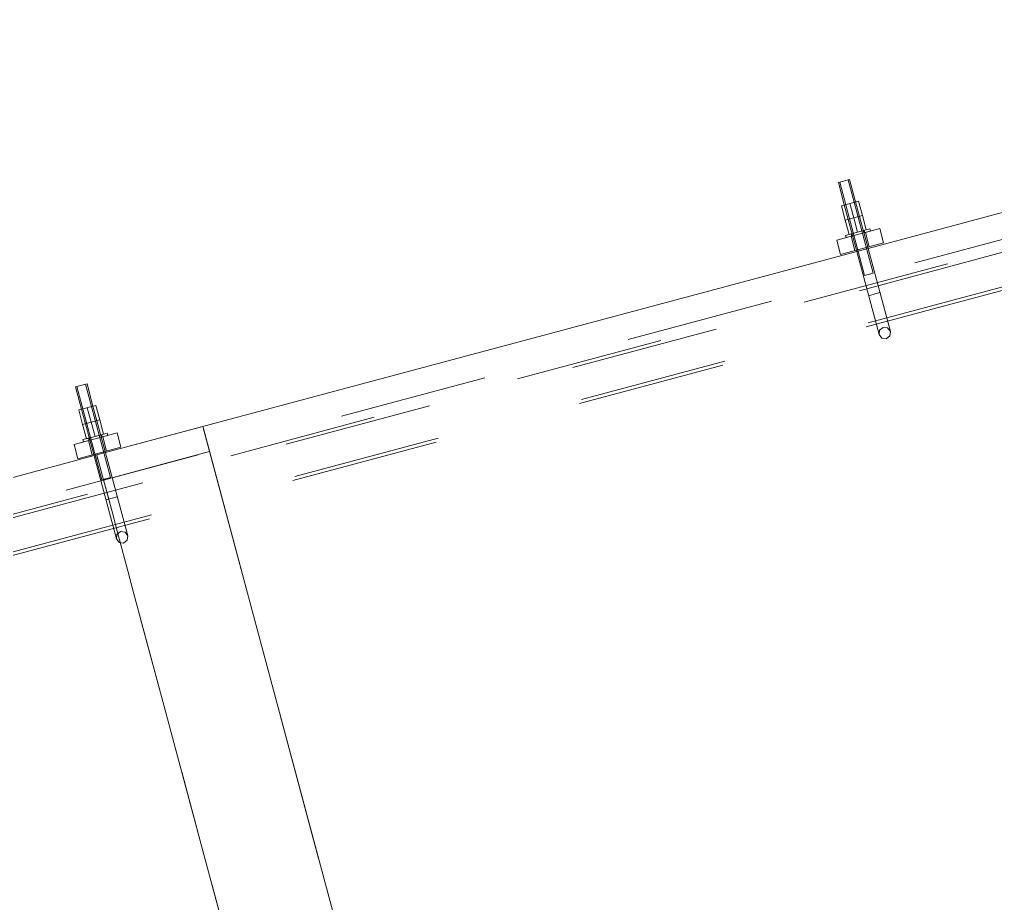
# Model space of a CAD drawing. Header units: millimetres. Extents: x -753 to 90, y 56274 to 56868.
# Drawn here: x -632.87 to -619.72, y 56695.05 to 56706.97 of the extents above; entities that cross this region are included whole.
import ezdxf

# ---------------------------------------------------------------- set-up
doc = ezdxf.new("R2010")
doc.units = ezdxf.units.MM
doc.linetypes.add('XKITLINE00', pattern=[0])
doc.linetypes.add('XKITLINE02', pattern=[4, 2, -2])
doc.layers.add('Peça', color=2, linetype='Continuous', lineweight=0)

# ---------------------------------------------------------------- blocks, each defined once
blk = doc.blocks.new('*A712')
at = {"layer": 'Peça', "color": 4, "linetype": 'XKITLINE00', "lineweight": 0}
for p, q in [((-630.397, 56701.484), (-631.71, 56701.133)), ((-630.397, 56701.484), (-630.397, 56701.484)), ((-630.397, 56701.484), (-627.312, 56689.969)), ((-631.863, 56701.092), (-641.988, 56698.379)), ((-642.14, 56698.338), (-650.991, 56695.967)), ((-650.991, 56695.967), (-650.99, 56695.967)), ((-650.991, 56695.967), (-650.968, 56695.882)), ((-650.967, 56695.881), (-650.944, 56695.796)), ((-650.944, 56695.796), (-650.715, 56694.94)), ((-650.715, 56694.94), (-650.647, 56694.686)), ((-650.647, 56694.686), (-650.572, 56694.404)), ((-650.572, 56694.404), (-650.489, 56694.095)), ((-650.489, 56694.095), (-650.302, 56693.397)), ((-650.302, 56693.397), (-649.133, 56689.035)), ((-647.905, 56684.452), (-627.312, 56689.969)), ((-627.312, 56689.969), (-627.262, 56689.783)), ((-647.856, 56684.266), (-627.262, 56689.783)), ((-627.26, 56689.777), (-642.671, 56685.648)), ((-627.26, 56689.777), (-627.262, 56689.783)), ((-649.133, 56689.035), (-648.973, 56688.437)), ((-648.973, 56688.437), (-648.808, 56687.82)), ((-648.808, 56687.82), (-648.637, 56687.182)), ((-648.637, 56687.182), (-648.461, 56686.526)), ((-648.461, 56686.526), (-648.281, 56685.852)), ((-648.281, 56685.852), (-647.856, 56684.266)), ((-643.49, 56685.429), (-647.854, 56684.26)), ((-647.854, 56684.26), (-647.856, 56684.266))]:
    blk.add_line(p, q, dxfattribs=at)
at = {"layer": 'Peça', "color": 7, "linetype": 'XKITLINE02', "lineweight": 0}
for p, q in [((-630.389, 56701.456), (-627.312, 56689.969)), ((-630.306, 56701.146), (-650.9, 56695.629)), ((-631.71, 56701.133), (-631.863, 56701.092)), ((-641.988, 56698.379), (-642.14, 56698.338)), ((-650.983, 56695.939), (-650.967, 56695.881)), ((-650.914, 56695.681), (-650.715, 56694.94)), ((-650.399, 56693.759), (-650.302, 56693.397)), ((-650.198, 56693.009), (-649.133, 56689.035)), ((-647.904, 56684.445), (-627.31, 56689.962)), ((-627.262, 56689.783), (-627.26, 56689.777)), ((-642.671, 56685.648), (-643.49, 56685.429)), ((-647.856, 56684.266), (-647.854, 56684.26))]:
    blk.add_line(p, q, dxfattribs=at)
blk = doc.blocks.new('*A895')
at = {"layer": 'Peça', "color": 7, "linetype": 'XKITLINE02', "lineweight": 0}
for p, q in [((-642.815, 56687.02), (-605.414, 56697.04)), ((-605.414, 56697.04), (-605.393, 56697.008)), ((-605.398, 56697.028), (-605.414, 56697.04)), ((-605.414, 56697.04), (-605.369, 56697.029)), ((-605.364, 56697.008), (-642.842, 56686.966)), ((-605.416, 56697.017), (-605.398, 56697.028)), ((-605.382, 56696.981), (-605.416, 56697.017)), ((-605.393, 56697.008), (-605.409, 56696.99)), ((-605.409, 56696.99), (-605.372, 56696.944)), ((-605.393, 56696.933), (-605.382, 56696.981)), ((-605.393, 56696.933), (-605.365, 56696.906)), ((-605.372, 56696.944), (-605.381, 56696.886)), ((-605.243, 56696.556), (-605.369, 56697.029)), ((-605.352, 56696.809), (-605.365, 56696.906)), ((-605.381, 56696.886), (-605.353, 56696.857)), ((-605.353, 56696.857), (-605.338, 56696.755)), ((-605.314, 56696.713), (-605.352, 56696.809)), ((-605.338, 56696.755), (-605.301, 56696.664)), ((-605.324, 56696.674), (-605.314, 56696.713)), ((-605.287, 56696.628), (-605.324, 56696.674)), ((-605.301, 56696.664), (-605.312, 56696.627)), ((-605.248, 56696.577), (-642.727, 56686.536)), ((-642.676, 56686.503), (-605.276, 56696.524)), ((-605.312, 56696.627), (-605.277, 56696.591)), ((-605.296, 56696.57), (-605.287, 56696.628)), ((-605.296, 56696.57), (-605.274, 56696.563)), ((-605.277, 56696.591), (-605.289, 56696.543)), ((-605.289, 56696.543), (-605.268, 56696.542)), ((-605.276, 56696.524), (-605.274, 56696.563)), ((-605.276, 56696.524), (-605.243, 56696.556)), ((-605.268, 56696.542), (-605.276, 56696.524)), ((-642.848, 56686.987), (-642.815, 56687.02)), ((-642.848, 56686.987), (-642.721, 56686.515)), ((-642.815, 56687.02), (-642.822, 56687.001)), ((-642.822, 56687.001), (-642.801, 56687.001)), ((-642.817, 56686.981), (-642.815, 56687.02)), ((-642.794, 56686.974), (-642.817, 56686.981)), ((-642.801, 56687.001), (-642.813, 56686.952)), ((-642.813, 56686.952), (-642.778, 56686.916)), ((-642.803, 56686.915), (-642.794, 56686.974)), ((-642.766, 56686.869), (-642.803, 56686.915)), ((-642.778, 56686.916), (-642.789, 56686.879)), ((-642.789, 56686.879), (-642.753, 56686.789)), ((-642.776, 56686.83), (-642.766, 56686.869)), ((-642.738, 56686.734), (-642.776, 56686.83)), ((-642.753, 56686.789), (-642.738, 56686.686)), ((-642.725, 56686.637), (-642.738, 56686.734)), ((-642.738, 56686.686), (-642.709, 56686.658)), ((-642.709, 56686.658), (-642.718, 56686.599)), ((-642.727, 56686.536), (-642.731, 56686.553)), ((-642.697, 56686.611), (-642.725, 56686.637)), ((-642.721, 56686.515), (-642.676, 56686.503)), ((-642.718, 56686.599), (-642.681, 56686.553)), ((-642.709, 56686.562), (-642.697, 56686.611)), ((-642.674, 56686.526), (-642.709, 56686.562)), ((-642.681, 56686.553), (-642.697, 56686.536)), ((-642.697, 56686.536), (-642.676, 56686.503)), ((-642.692, 56686.515), (-642.674, 56686.526)), ((-642.676, 56686.503), (-642.692, 56686.515))]:
    blk.add_line(p, q, dxfattribs=at)
blk = doc.blocks.new('*A898')
at = {"layer": 'Peça', "color": 7, "linetype": 'XKITLINE02', "lineweight": 0}
for p, q in [((-642.815, 56687.02), (-605.414, 56697.04)), ((-605.414, 56697.04), (-605.398, 56697.028)), ((-605.393, 56697.008), (-605.414, 56697.04)), ((-605.414, 56697.04), (-605.369, 56697.029)), ((-605.364, 56697.008), (-642.842, 56686.966)), ((-605.398, 56697.028), (-605.416, 56697.017)), ((-605.416, 56697.017), (-605.382, 56696.981)), ((-605.409, 56696.99), (-605.393, 56697.008)), ((-605.372, 56696.944), (-605.409, 56696.99)), ((-605.382, 56696.981), (-605.393, 56696.933)), ((-605.393, 56696.933), (-605.365, 56696.906)), ((-605.381, 56696.886), (-605.372, 56696.944)), ((-605.243, 56696.556), (-605.369, 56697.029)), ((-605.365, 56696.906), (-605.352, 56696.809)), ((-605.353, 56696.857), (-605.381, 56696.886)), ((-605.338, 56696.755), (-605.353, 56696.857)), ((-605.352, 56696.809), (-605.314, 56696.713)), ((-605.301, 56696.664), (-605.338, 56696.755)), ((-605.314, 56696.713), (-605.324, 56696.674)), ((-605.324, 56696.674), (-605.287, 56696.628)), ((-605.312, 56696.627), (-605.301, 56696.664)), ((-605.248, 56696.577), (-642.727, 56686.536)), ((-642.676, 56686.503), (-605.276, 56696.524)), ((-605.277, 56696.591), (-605.312, 56696.627)), ((-605.287, 56696.628), (-605.296, 56696.57)), ((-605.296, 56696.57), (-605.274, 56696.563)), ((-605.289, 56696.543), (-605.277, 56696.591)), ((-605.268, 56696.542), (-605.289, 56696.543)), ((-605.274, 56696.563), (-605.276, 56696.524)), ((-605.276, 56696.524), (-605.243, 56696.556)), ((-605.276, 56696.524), (-605.268, 56696.542)), ((-642.848, 56686.987), (-642.815, 56687.02)), ((-642.848, 56686.987), (-642.721, 56686.515)), ((-642.822, 56687.001), (-642.815, 56687.02)), ((-642.801, 56687.001), (-642.822, 56687.001)), ((-642.815, 56687.02), (-642.817, 56686.981)), ((-642.817, 56686.981), (-642.794, 56686.974)), ((-642.813, 56686.952), (-642.801, 56687.001)), ((-642.779, 56686.916), (-642.813, 56686.952)), ((-642.794, 56686.974), (-642.803, 56686.915)), ((-642.803, 56686.915), (-642.766, 56686.869)), ((-642.789, 56686.879), (-642.779, 56686.916)), ((-642.753, 56686.788), (-642.789, 56686.879)), ((-642.766, 56686.869), (-642.776, 56686.83)), ((-642.776, 56686.83), (-642.738, 56686.734)), ((-642.738, 56686.686), (-642.753, 56686.788)), ((-642.738, 56686.734), (-642.725, 56686.637)), ((-642.709, 56686.658), (-642.738, 56686.686)), ((-642.718, 56686.599), (-642.709, 56686.658)), ((-642.725, 56686.637), (-642.697, 56686.611)), ((-642.721, 56686.515), (-642.676, 56686.503)), ((-642.681, 56686.553), (-642.718, 56686.599)), ((-642.697, 56686.611), (-642.709, 56686.562)), ((-642.709, 56686.562), (-642.674, 56686.526)), ((-642.697, 56686.536), (-642.681, 56686.553)), ((-642.676, 56686.503), (-642.697, 56686.536)), ((-642.674, 56686.526), (-642.692, 56686.515)), ((-642.692, 56686.515), (-642.676, 56686.503))]:
    blk.add_line(p, q, dxfattribs=at)
blk = doc.blocks.new('*A970')
at = {"layer": 'Peça', "color": 4, "linetype": 'XKITLINE00', "lineweight": 0}
for p, q in [((-632.07, 56701.707), (-631.838, 56701.769)), ((-631.838, 56701.769), (-631.786, 56701.576)), ((-632.018, 56701.513), (-632.07, 56701.707)), ((-631.954, 56701.738), (-631.902, 56701.545)), ((-631.786, 56701.576), (-632.018, 56701.513))]:
    blk.add_line(p, q, dxfattribs=at)
blk = doc.blocks.new('*A971')
at = {"layer": 'Peça', "color": 4, "linetype": 'XKITLINE00', "lineweight": 0}
for p, q in [((-632.018, 56701.513), (-631.786, 56701.576)), ((-631.966, 56701.32), (-632.018, 56701.513)), ((-631.902, 56701.545), (-631.85, 56701.351)), ((-631.735, 56701.382), (-631.786, 56701.576))]:
    blk.add_line(p, q, dxfattribs=at)
at = {"layer": 'Peça', "color": 7, "linetype": 'XKITLINE02', "lineweight": 0}
blk.add_line((-631.966, 56701.32), (-631.735, 56701.382), dxfattribs=at)
blk = doc.blocks.new('*A978')
at = {"layer": 'Peça', "color": 4, "linetype": 'XKITLINE00', "lineweight": 0}
for p, q in [((-631.686, 56701.395), (-631.85, 56701.351)), ((-631.678, 56701.364), (-631.686, 56701.395)), ((-631.85, 56701.351), (-632.015, 56701.307)), ((-632.006, 56701.276), (-632.015, 56701.307))]:
    blk.add_line(p, q, dxfattribs=at)
at = {"layer": 'Peça', "color": 7, "linetype": 'XKITLINE02', "lineweight": 0}
for p, q in [((-631.85, 56701.351), (-631.768, 56701.373)), ((-631.755, 56701.344), (-631.764, 56701.375)), ((-631.678, 56701.364), (-632.006, 56701.276)), ((-631.929, 56701.297), (-631.937, 56701.328))]:
    blk.add_line(p, q, dxfattribs=at)
blk = doc.blocks.new('*A979')
at = {"layer": 'Peça', "color": 4, "linetype": 'XKITLINE00', "lineweight": 0}
for p, q in [((-632.132, 56701.243), (-631.552, 56701.398)), ((-631.501, 56701.205), (-631.552, 56701.398)), ((-632.08, 56701.05), (-632.132, 56701.243)), ((-631.501, 56701.205), (-632.08, 56701.05))]:
    blk.add_line(p, q, dxfattribs=at)
at = {"layer": 'Peça', "color": 7, "linetype": 'XKITLINE02', "lineweight": 0}
for p, q in [((-631.887, 56701.101), (-631.939, 56701.295)), ((-631.694, 56701.153), (-631.746, 56701.346))]:
    blk.add_line(p, q, dxfattribs=at)
blk = doc.blocks.new('*A982')
at = {"layer": 'Peça', "color": 4, "linetype": 'XKITLINE00', "lineweight": 0}
for p, q in [((-631.958, 56702.059), (-632.111, 56702.018)), ((-631.958, 56702.059), (-631.878, 56701.758)), ((-632.111, 56702.018), (-632.03, 56701.717)), ((-631.714, 56701.148), (-631.709, 56701.129)), ((-631.867, 56701.107), (-631.862, 56701.089))]:
    blk.add_line(p, q, dxfattribs=at)
at = {"layer": 'Peça', "color": 7, "linetype": 'XKITLINE02', "lineweight": 0}
for p, q in [((-631.977, 56702.054), (-631.64, 56700.798)), ((-632.093, 56702.023), (-631.756, 56700.767)), ((-632.03, 56701.717), (-631.867, 56701.107)), ((-631.878, 56701.758), (-631.714, 56701.148)), ((-631.41, 56700.011), (-631.709, 56701.129)), ((-631.862, 56701.089), (-631.562, 56699.97)), ((-631.756, 56700.767), (-631.64, 56700.798)), ((-631.55, 56700.535), (-631.703, 56700.494)), ((-631.554, 56700.03), (-631.506, 56700.067)), ((-631.506, 56700.067), (-631.446, 56700.059)), ((-631.446, 56700.059), (-631.41, 56700.011)), ((-631.554, 56700.03), (-631.562, 56699.97)), ((-631.562, 56699.97), (-631.525, 56699.922)), ((-631.466, 56699.914), (-631.418, 56699.951)), ((-631.418, 56699.951), (-631.41, 56700.011)), ((-631.525, 56699.922), (-631.466, 56699.914))]:
    blk.add_line(p, q, dxfattribs=at)
blk = doc.blocks.new('*A985')
at = {"layer": 'Peça', "color": 4, "linetype": 'XKITLINE00', "lineweight": 0}
for p, q in [((-621.855, 56703.997), (-621.275, 56704.152)), ((-621.223, 56703.959), (-621.275, 56704.152)), ((-621.803, 56703.803), (-621.855, 56703.997)), ((-621.223, 56703.959), (-621.803, 56703.803))]:
    blk.add_line(p, q, dxfattribs=at)
at = {"layer": 'Peça', "color": 7, "linetype": 'XKITLINE02', "lineweight": 0}
for p, q in [((-621.61, 56703.855), (-621.661, 56704.048)), ((-621.416, 56703.907), (-621.468, 56704.1))]:
    blk.add_line(p, q, dxfattribs=at)
blk = doc.blocks.new('*A988')
at = {"layer": 'Peça', "color": 4, "linetype": 'XKITLINE00', "lineweight": 0}
for p, q in [((-621.681, 56704.813), (-621.833, 56704.772)), ((-621.681, 56704.813), (-621.6, 56704.512)), ((-621.833, 56704.772), (-621.753, 56704.471)), ((-621.437, 56703.901), (-621.432, 56703.883)), ((-621.589, 56703.861), (-621.584, 56703.842))]:
    blk.add_line(p, q, dxfattribs=at)
at = {"layer": 'Peça', "color": 7, "linetype": 'XKITLINE02', "lineweight": 0}
for p, q in [((-621.699, 56704.808), (-621.363, 56703.552)), ((-621.815, 56704.777), (-621.479, 56703.521)), ((-621.753, 56704.471), (-621.589, 56703.861)), ((-621.6, 56704.512), (-621.437, 56703.901)), ((-621.132, 56702.765), (-621.432, 56703.883)), ((-621.584, 56703.842), (-621.285, 56702.724)), ((-621.479, 56703.521), (-621.363, 56703.552)), ((-621.273, 56703.289), (-621.425, 56703.248)), ((-621.277, 56702.784), (-621.229, 56702.821)), ((-621.229, 56702.821), (-621.169, 56702.813)), ((-621.277, 56702.784), (-621.285, 56702.724)), ((-621.285, 56702.724), (-621.248, 56702.676)), ((-621.188, 56702.668), (-621.14, 56702.705)), ((-621.169, 56702.813), (-621.132, 56702.765)), ((-621.14, 56702.705), (-621.132, 56702.765)), ((-621.248, 56702.676), (-621.188, 56702.668))]:
    blk.add_line(p, q, dxfattribs=at)
blk = doc.blocks.new('*A996')
at = {"layer": 'Peça', "color": 4, "linetype": 'XKITLINE00', "lineweight": 0}
for p, q in [((-621.793, 56704.46), (-621.561, 56704.523)), ((-621.741, 56704.267), (-621.793, 56704.46)), ((-621.677, 56704.492), (-621.625, 56704.298)), ((-621.561, 56704.523), (-621.509, 56704.329)), ((-621.509, 56704.329), (-621.741, 56704.267))]:
    blk.add_line(p, q, dxfattribs=at)
blk = doc.blocks.new('*A997')
at = {"layer": 'Peça', "color": 4, "linetype": 'XKITLINE00', "lineweight": 0}
for p, q in [((-621.741, 56704.267), (-621.509, 56704.329)), ((-621.689, 56704.074), (-621.741, 56704.267)), ((-621.625, 56704.298), (-621.573, 56704.105)), ((-621.457, 56704.136), (-621.509, 56704.329))]:
    blk.add_line(p, q, dxfattribs=at)
at = {"layer": 'Peça', "color": 7, "linetype": 'XKITLINE02', "lineweight": 0}
blk.add_line((-621.689, 56704.074), (-621.457, 56704.136), dxfattribs=at)
blk = doc.blocks.new('*A998')
at = {"layer": 'Peça', "color": 4, "linetype": 'XKITLINE00', "lineweight": 0}
for p, q in [((-621.409, 56704.149), (-621.573, 56704.105)), ((-621.401, 56704.118), (-621.409, 56704.149)), ((-621.573, 56704.105), (-621.737, 56704.061)), ((-621.729, 56704.03), (-621.737, 56704.061))]:
    blk.add_line(p, q, dxfattribs=at)
at = {"layer": 'Peça', "color": 7, "linetype": 'XKITLINE02', "lineweight": 0}
for p, q in [((-621.401, 56704.118), (-621.729, 56704.03)), ((-621.652, 56704.051), (-621.66, 56704.082)), ((-621.573, 56704.105), (-621.491, 56704.127)), ((-621.478, 56704.098), (-621.486, 56704.128))]:
    blk.add_line(p, q, dxfattribs=at)
blk = doc.blocks.new('*A1018')
at = {"layer": 'Peça', "color": 4, "linetype": 'XKITLINE00', "lineweight": 0}
for p, q in [((-611.308, 56706.598), (-621.433, 56703.886)), ((-611.231, 56706.613), (-608.565, 56696.661)), ((-621.585, 56703.845), (-631.71, 56701.133)), ((-631.825, 56701.096), (-631.803, 56701.016)), ((-631.803, 56701.015), (-631.75, 56700.815)), ((-631.75, 56700.815), (-631.612, 56700.302)), ((-631.612, 56700.302), (-631.551, 56700.074)), ((-631.551, 56700.074), (-631.407, 56699.538)), ((-631.407, 56699.538), (-631.325, 56699.229)), ((-631.325, 56699.229), (-630.923, 56697.73)), ((-630.923, 56697.73), (-630.806, 56697.292)), ((-630.806, 56697.292), (-630.415, 56695.833)), ((-630.415, 56695.833), (-630.124, 56694.745)), ((-608.335, 56695.803), (-608.098, 56694.917)), ((-628.741, 56689.586), (-608.147, 56695.103)), ((-628.692, 56689.4), (-608.098, 56694.917)), ((-628.69, 56689.394), (-608.096, 56694.911)), ((-608.096, 56694.911), (-608.098, 56694.917)), ((-630.124, 56694.745), (-629.473, 56692.316)), ((-629.473, 56692.316), (-629.297, 56691.66)), ((-629.297, 56691.66), (-629.155, 56691.13)), ((-628.931, 56690.293), (-628.692, 56689.4)), ((-628.69, 56689.394), (-628.692, 56689.4))]:
    blk.add_line(p, q, dxfattribs=at)
at = {"layer": 'Peça', "color": 7, "linetype": 'XKITLINE02', "lineweight": 0}
for p, q in [((-611.233, 56706.618), (-611.308, 56706.598)), ((-611.233, 56706.618), (-611.231, 56706.613)), ((-611.233, 56706.618), (-611.231, 56706.613)), ((-611.142, 56706.28), (-631.736, 56700.763)), ((-621.433, 56703.886), (-621.585, 56703.845)), ((-631.71, 56701.133), (-631.826, 56701.101)), ((-631.826, 56701.101), (-631.825, 56701.096)), ((-631.826, 56701.101), (-631.825, 56701.096)), ((-631.819, 56701.073), (-631.803, 56701.015)), ((-631.78, 56700.93), (-631.75, 56700.815)), ((-631.711, 56700.672), (-631.612, 56700.302)), ((-631.483, 56699.82), (-631.407, 56699.538)), ((-631.235, 56698.893), (-630.923, 56697.73)), ((-630.682, 56696.83), (-630.415, 56695.833)), ((-608.565, 56696.661), (-608.335, 56695.803)), ((-608.337, 56695.811), (-608.335, 56695.803)), ((-630.272, 56695.3), (-630.124, 56694.745)), ((-628.739, 56689.579), (-608.146, 56695.096)), ((-608.098, 56694.917), (-608.096, 56694.911)), ((-629.969, 56694.169), (-629.473, 56692.316)), ((-629.155, 56691.13), (-628.931, 56690.293)), ((-628.931, 56690.294), (-628.931, 56690.293)), ((-628.692, 56689.4), (-628.69, 56689.394))]:
    blk.add_line(p, q, dxfattribs=at)
blk = doc.blocks.new('*A1019')
at = {"layer": 'Peça', "color": 7, "linetype": 'XKITLINE02', "lineweight": 0}
for p, q in [((-608.024, 56706.938), (-645.502, 56696.896)), ((-645.475, 56696.95), (-608.075, 56706.971)), ((-608.075, 56706.971), (-608.056, 56706.948)), ((-608.075, 56706.971), (-608.03, 56706.958)), ((-608.056, 56706.948), (-608.073, 56706.934)), ((-608.073, 56706.934), (-608.037, 56706.892)), ((-607.902, 56706.484), (-608.03, 56706.958)), ((-608.037, 56706.892), (-608.048, 56706.839)), ((-608.048, 56706.839), (-608.019, 56706.811)), ((-608.019, 56706.811), (-608.005, 56706.711)), ((-608.005, 56706.711), (-607.967, 56706.617)), ((-607.908, 56706.505), (-645.386, 56696.463)), ((-607.967, 56706.617), (-607.978, 56706.579)), ((-607.978, 56706.579), (-607.942, 56706.537)), ((-607.942, 56706.537), (-607.952, 56706.484)), ((-607.935, 56706.451), (-645.336, 56696.43)), ((-607.952, 56706.484), (-607.93, 56706.48)), ((-607.935, 56706.451), (-607.902, 56706.484)), ((-607.93, 56706.48), (-607.935, 56706.451)), ((-645.508, 56696.917), (-645.475, 56696.95)), ((-645.508, 56696.917), (-645.381, 56696.442)), ((-645.48, 56696.921), (-645.475, 56696.95)), ((-645.458, 56696.917), (-645.48, 56696.921)), ((-645.469, 56696.863), (-645.458, 56696.917)), ((-645.433, 56696.822), (-645.469, 56696.863)), ((-645.443, 56696.784), (-645.433, 56696.822)), ((-645.406, 56696.69), (-645.443, 56696.784)), ((-645.391, 56696.59), (-645.406, 56696.69)), ((-645.363, 56696.562), (-645.391, 56696.59)), ((-645.373, 56696.508), (-645.363, 56696.562)), ((-645.337, 56696.467), (-645.373, 56696.508)), ((-645.336, 56696.43), (-645.381, 56696.442)), ((-645.354, 56696.453), (-645.337, 56696.467)), ((-645.336, 56696.43), (-645.354, 56696.453))]:
    blk.add_line(p, q, dxfattribs=at)

msp = doc.modelspace()

# ---------------------------------------------------------------- block references
at = {"lineweight": 0}
for name in ['*A1019', '*A1018', '*A988', '*A996', '*A997', '*A985', '*A998', '*A982', '*A970', '*A971', '*A712', '*A979', '*A978', '*A895', '*A898']:
    msp.add_blockref(name, (0, 0), dxfattribs=at)

doc.saveas('drawing.dxf')
